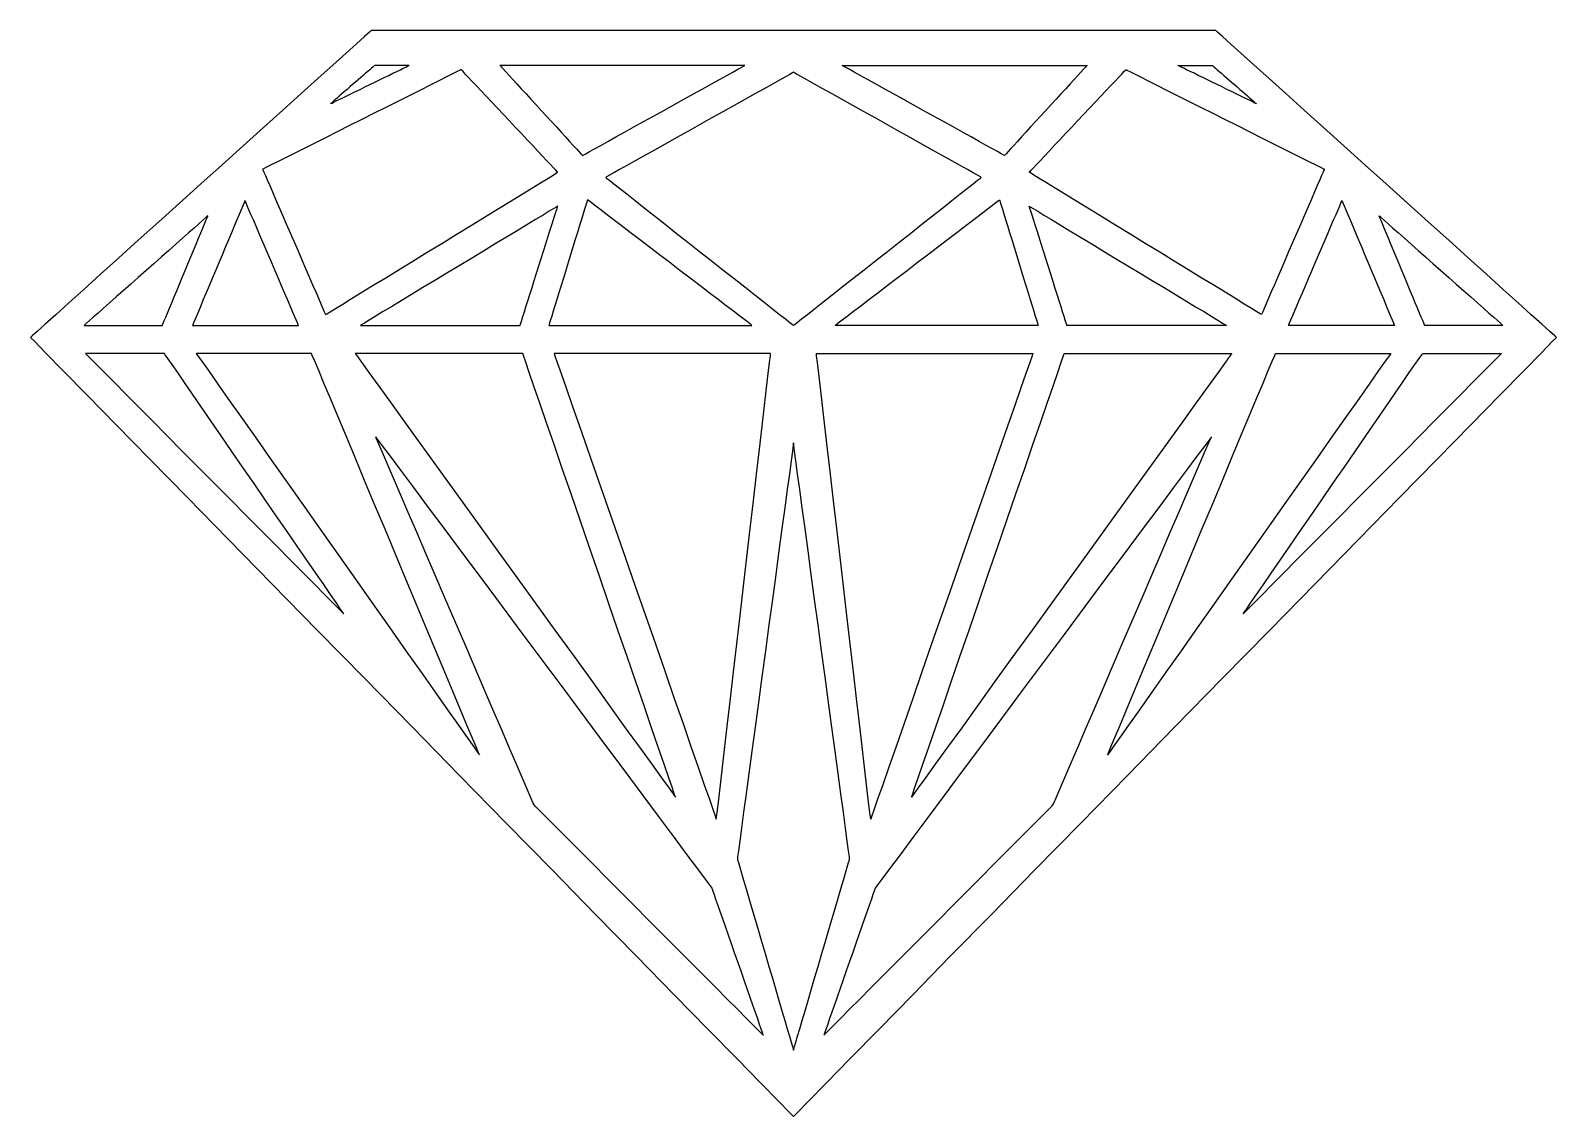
# Model space of a CAD drawing. Extents: x -1.29 to 1.29, y -0.92 to 0.92.
import ezdxf

# ---------------------------------------------------------------- set-up
doc = ezdxf.new("R2010")
doc.units = 0
doc.layers.add('LAYER_1', color=7, linetype='CONTINUOUS')

msp = doc.modelspace()

# ---------------------------------------------------------------- linework, layer by layer
at = {"layer": 'LAYER_1'}
for points in [[(0, -0.9189), (0.0065, -0.9122), (0.0254, -0.8929), (0.0555, -0.8622), (0.0956, -0.8212), (0.1448, -0.771), (0.2017, -0.7129), (0.2654, -0.6478), (0.3348, -0.577), (0.4085, -0.5017), (0.4857, -0.4229), (0.5651, -0.3419), (0.6456, -0.2596), (0.7261, -0.1774), (0.8055, -0.0964), (0.8827, -0.0176), (0.9564, 0.0578), (1.0257, 0.1285), (1.0894, 0.1936), (1.1464, 0.2517), (1.1955, 0.3019), (1.2357, 0.3429), (1.2658, 0.3736), (1.2847, 0.3929), (1.2912, 0.3996), (1.2883, 0.4022), (1.2798, 0.4098), (1.2664, 0.4219), (1.2485, 0.438), (1.2265, 0.4578), (1.2011, 0.4807), (1.1727, 0.5063), (1.1417, 0.5342), (1.1088, 0.5639), (1.0743, 0.5949), (1.0388, 0.6268), (1.0029, 0.6592), (0.9669, 0.6916), (0.9315, 0.7235), (0.897, 0.7545), (0.8641, 0.7842), (0.8331, 0.8121), (0.8047, 0.8377), (0.7792, 0.8606), (0.7573, 0.8804), (0.7394, 0.8965), (0.7259, 0.9086), (0.7175, 0.9162), (0.7146, 0.9189), (0.711, 0.9189), (0.7005, 0.9189), (0.6839, 0.9189), (0.6617, 0.9189), (0.6345, 0.9189), (0.6029, 0.9189), (0.5677, 0.9189), (0.5293, 0.9189), (0.4885, 0.9189), (0.4458, 0.9189), (0.4019, 0.9189), (0.3573, 0.9189), (0.3127, 0.9189), (0.2688, 0.9189), (0.2261, 0.9189), (0.1853, 0.9189), (0.1469, 0.9189), (0.1117, 0.9189), (0.0801, 0.9189), (0.0529, 0.9189), (0.0307, 0.9189), (0.0141, 0.9189), (0.0036, 0.9189), (0, 0.9189), (-0.0036, 0.9189), (-0.0141, 0.9189), (-0.0307, 0.9189), (-0.0529, 0.9189), (-0.0801, 0.9189), (-0.1117, 0.9189), (-0.1469, 0.9189), (-0.1853, 0.9189), (-0.2261, 0.9189), (-0.2688, 0.9189), (-0.3127, 0.9189), (-0.3573, 0.9189), (-0.4019, 0.9189), (-0.4458, 0.9189), (-0.4885, 0.9189), (-0.5293, 0.9189), (-0.5677, 0.9189), (-0.6029, 0.9189), (-0.6345, 0.9189), (-0.6617, 0.9189), (-0.6839, 0.9189), (-0.7005, 0.9189), (-0.711, 0.9189), (-0.7146, 0.9189), (-0.7175, 0.9162), (-0.7259, 0.9086), (-0.7394, 0.8965), (-0.7573, 0.8804), (-0.7792, 0.8606), (-0.8047, 0.8377), (-0.8331, 0.8121), (-0.8641, 0.7842), (-0.897, 0.7545), (-0.9315, 0.7235), (-0.9669, 0.6916), (-1.0029, 0.6592), (-1.0388, 0.6268), (-1.0743, 0.5949), (-1.1088, 0.5639), (-1.1417, 0.5342), (-1.1727, 0.5063), (-1.2011, 0.4807), (-1.2265, 0.4578), (-1.2485, 0.438), (-1.2664, 0.4219), (-1.2799, 0.4098), (-1.2883, 0.4022), (-1.2912, 0.3996), (-1.2847, 0.3929), (-1.2658, 0.3736), (-1.2357, 0.3429), (-1.1956, 0.3019), (-1.1464, 0.2517), (-1.0894, 0.1936), (-1.0257, 0.1285), (-0.9564, 0.0578), (-0.8827, -0.0176), (-0.8055, -0.0964), (-0.7261, -0.1774), (-0.6456, -0.2596), (-0.5651, -0.3419), (-0.4857, -0.4229), (-0.4085, -0.5017), (-0.3348, -0.577), (-0.2655, -0.6478), (-0.2018, -0.7129), (-0.1448, -0.771), (-0.0956, -0.8212), (-0.0555, -0.8622), (-0.0254, -0.8929), (-0.0065, -0.9122)], [(-0.5624, 0.8527), (-0.5641, 0.8519), (-0.569, 0.8494), (-0.5769, 0.8455), (-0.5873, 0.8402), (-0.6001, 0.8338), (-0.6149, 0.8264), (-0.6315, 0.818), (-0.6495, 0.809), (-0.6687, 0.7994), (-0.6888, 0.7893), (-0.7095, 0.7789), (-0.7304, 0.7684), (-0.7513, 0.7579), (-0.772, 0.7475), (-0.7921, 0.7374), (-0.8113, 0.7278), (-0.8293, 0.7188), (-0.8459, 0.7104), (-0.8607, 0.703), (-0.8735, 0.6966), (-0.8839, 0.6913), (-0.8918, 0.6874), (-0.8967, 0.685), (-0.8984, 0.6841), (-0.8978, 0.6829), (-0.8963, 0.6793), (-0.8938, 0.6735), (-0.8905, 0.6659), (-0.8864, 0.6565), (-0.8817, 0.6457), (-0.8765, 0.6335), (-0.8708, 0.6203), (-0.8647, 0.6063), (-0.8583, 0.5916), (-0.8518, 0.5765), (-0.8451, 0.5611), (-0.8385, 0.5458), (-0.8319, 0.5307), (-0.8256, 0.516), (-0.8195, 0.5019), (-0.8138, 0.4887), (-0.8085, 0.4766), (-0.8038, 0.4657), (-0.7998, 0.4564), (-0.7965, 0.4487), (-0.794, 0.443), (-0.7924, 0.4394), (-0.7919, 0.4382), (-0.7899, 0.4394), (-0.7841, 0.4429), (-0.775, 0.4485), (-0.7628, 0.456), (-0.7478, 0.4652), (-0.7305, 0.4758), (-0.7111, 0.4877), (-0.69, 0.5006), (-0.6675, 0.5144), (-0.6441, 0.5288), (-0.6199, 0.5436), (-0.5954, 0.5586), (-0.5709, 0.5736), (-0.5467, 0.5884), (-0.5232, 0.6028), (-0.5008, 0.6166), (-0.4797, 0.6295), (-0.4603, 0.6414), (-0.443, 0.652), (-0.428, 0.6612), (-0.4158, 0.6687), (-0.4066, 0.6743), (-0.4009, 0.6778), (-0.3989, 0.679), (-0.3997, 0.6799), (-0.4021, 0.6824), (-0.4059, 0.6865), (-0.411, 0.6919), (-0.4172, 0.6985), (-0.4245, 0.7062), (-0.4325, 0.7147), (-0.4413, 0.7241), (-0.4506, 0.734), (-0.4604, 0.7444), (-0.4705, 0.755), (-0.4807, 0.7659), (-0.4909, 0.7767), (-0.5009, 0.7874), (-0.5107, 0.7978), (-0.52, 0.8077), (-0.5288, 0.817), (-0.5369, 0.8256), (-0.5441, 0.8332), (-0.5503, 0.8398), (-0.5554, 0.8452), (-0.5592, 0.8493), (-0.5616, 0.8518)], [(-0.6504, 0.8599), (-0.6507, 0.8599), (-0.6515, 0.8599), (-0.6529, 0.8599), (-0.6547, 0.8599), (-0.6569, 0.8599), (-0.6595, 0.8599), (-0.6624, 0.8599), (-0.6655, 0.8599), (-0.6689, 0.8599), (-0.6723, 0.8599), (-0.6759, 0.8599), (-0.6796, 0.8599), (-0.6832, 0.8599), (-0.6868, 0.8599), (-0.6903, 0.8599), (-0.6936, 0.8599), (-0.6967, 0.8599), (-0.6996, 0.8599), (-0.7022, 0.8599), (-0.7044, 0.8599), (-0.7062, 0.8599), (-0.7076, 0.8599), (-0.7084, 0.8599), (-0.7087, 0.8599), (-0.7091, 0.8596), (-0.7102, 0.8586), (-0.7119, 0.8571), (-0.7143, 0.8551), (-0.7171, 0.8526), (-0.7204, 0.8497), (-0.7241, 0.8465), (-0.7281, 0.843), (-0.7324, 0.8393), (-0.7369, 0.8354), (-0.7415, 0.8314), (-0.7461, 0.8273), (-0.7508, 0.8233), (-0.7554, 0.8193), (-0.7598, 0.8154), (-0.7641, 0.8117), (-0.7681, 0.8082), (-0.7718, 0.805), (-0.7751, 0.8021), (-0.778, 0.7996), (-0.7803, 0.7976), (-0.782, 0.7961), (-0.7831, 0.7951), (-0.7835, 0.7948), (-0.7828, 0.7951), (-0.7809, 0.7961), (-0.7778, 0.7976), (-0.7737, 0.7996), (-0.7686, 0.8021), (-0.7627, 0.805), (-0.7561, 0.8082), (-0.749, 0.8117), (-0.7414, 0.8154), (-0.7334, 0.8193), (-0.7253, 0.8233), (-0.717, 0.8273), (-0.7087, 0.8314), (-0.7005, 0.8354), (-0.6925, 0.8393), (-0.6849, 0.843), (-0.6778, 0.8465), (-0.6712, 0.8497), (-0.6653, 0.8526), (-0.6603, 0.8551), (-0.6561, 0.8571), (-0.653, 0.8586), (-0.6511, 0.8596)], [(-0.0822, 0.8599), (-0.0843, 0.8599), (-0.0904, 0.8599), (-0.1, 0.8599), (-0.1129, 0.8599), (-0.1287, 0.8599), (-0.147, 0.8599), (-0.1674, 0.8599), (-0.1897, 0.8599), (-0.2134, 0.8599), (-0.2382, 0.8599), (-0.2636, 0.8599), (-0.2895, 0.8599), (-0.3154, 0.8599), (-0.3408, 0.8599), (-0.3656, 0.8599), (-0.3893, 0.8599), (-0.4116, 0.8599), (-0.432, 0.8599), (-0.4503, 0.8599), (-0.4661, 0.8599), (-0.479, 0.8599), (-0.4886, 0.8599), (-0.4947, 0.8599), (-0.4968, 0.8599), (-0.4961, 0.8591), (-0.4941, 0.8569), (-0.4908, 0.8534), (-0.4865, 0.8486), (-0.4811, 0.8428), (-0.475, 0.8361), (-0.4681, 0.8286), (-0.4606, 0.8204), (-0.4526, 0.8117), (-0.4443, 0.8025), (-0.4357, 0.7932), (-0.427, 0.7837), (-0.4182, 0.7741), (-0.4097, 0.7648), (-0.4013, 0.7557), (-0.3933, 0.7469), (-0.3858, 0.7388), (-0.3789, 0.7312), (-0.3728, 0.7245), (-0.3675, 0.7187), (-0.3631, 0.714), (-0.3599, 0.7104), (-0.3578, 0.7082), (-0.3571, 0.7074), (-0.3557, 0.7082), (-0.3517, 0.7104), (-0.3453, 0.714), (-0.3368, 0.7187), (-0.3263, 0.7245), (-0.3142, 0.7312), (-0.3006, 0.7388), (-0.2858, 0.7469), (-0.2701, 0.7557), (-0.2537, 0.7648), (-0.2368, 0.7741), (-0.2197, 0.7837), (-0.2025, 0.7932), (-0.1856, 0.8025), (-0.1692, 0.8117), (-0.1535, 0.8204), (-0.1387, 0.8286), (-0.1252, 0.8361), (-0.113, 0.8428), (-0.1026, 0.8486), (-0.094, 0.8534), (-0.0876, 0.8569), (-0.0836, 0.8591)], [(0.0822, 0.8599), (0.0843, 0.8599), (0.0904, 0.8599), (0.1, 0.8599), (0.1129, 0.8599), (0.1287, 0.8599), (0.147, 0.8599), (0.1674, 0.8599), (0.1897, 0.8599), (0.2134, 0.8599), (0.2382, 0.8599), (0.2636, 0.8599), (0.2895, 0.8599), (0.3153, 0.8599), (0.3408, 0.8599), (0.3656, 0.8599), (0.3893, 0.8599), (0.4116, 0.8599), (0.432, 0.8599), (0.4503, 0.8599), (0.4661, 0.8599), (0.479, 0.8599), (0.4886, 0.8599), (0.4947, 0.8599), (0.4968, 0.8599), (0.4961, 0.8591), (0.4941, 0.8569), (0.4908, 0.8534), (0.4865, 0.8486), (0.4811, 0.8428), (0.475, 0.8361), (0.4681, 0.8286), (0.4606, 0.8204), (0.4526, 0.8117), (0.4443, 0.8025), (0.4357, 0.7932), (0.427, 0.7837), (0.4182, 0.7741), (0.4097, 0.7648), (0.4013, 0.7557), (0.3933, 0.7469), (0.3858, 0.7388), (0.3789, 0.7312), (0.3728, 0.7245), (0.3675, 0.7187), (0.3631, 0.714), (0.3599, 0.7104), (0.3578, 0.7082), (0.3571, 0.7074), (0.3557, 0.7082), (0.3517, 0.7104), (0.3453, 0.714), (0.3368, 0.7187), (0.3263, 0.7245), (0.3142, 0.7312), (0.3006, 0.7388), (0.2858, 0.7469), (0.2701, 0.7557), (0.2537, 0.7648), (0.2368, 0.7741), (0.2197, 0.7837), (0.2025, 0.7932), (0.1856, 0.8025), (0.1692, 0.8117), (0.1535, 0.8204), (0.1387, 0.8286), (0.1251, 0.8361), (0.113, 0.8428), (0.1026, 0.8486), (0.094, 0.8534), (0.0876, 0.8569), (0.0836, 0.8591)], [(0.5624, 0.8527), (0.5641, 0.8519), (0.569, 0.8494), (0.5769, 0.8455), (0.5873, 0.8402), (0.6001, 0.8338), (0.6149, 0.8264), (0.6315, 0.818), (0.6495, 0.809), (0.6687, 0.7994), (0.6888, 0.7893), (0.7095, 0.7789), (0.7304, 0.7684), (0.7513, 0.7579), (0.772, 0.7475), (0.7921, 0.7374), (0.8113, 0.7278), (0.8293, 0.7188), (0.8459, 0.7104), (0.8607, 0.703), (0.8735, 0.6966), (0.8839, 0.6913), (0.8918, 0.6874), (0.8967, 0.685), (0.8984, 0.6841), (0.8978, 0.6829), (0.8963, 0.6793), (0.8938, 0.6735), (0.8905, 0.6659), (0.8864, 0.6565), (0.8817, 0.6457), (0.8765, 0.6335), (0.8708, 0.6203), (0.8647, 0.6063), (0.8583, 0.5916), (0.8518, 0.5765), (0.8451, 0.5611), (0.8385, 0.5458), (0.8319, 0.5307), (0.8256, 0.516), (0.8195, 0.5019), (0.8138, 0.4887), (0.8085, 0.4766), (0.8038, 0.4657), (0.7998, 0.4564), (0.7965, 0.4487), (0.794, 0.443), (0.7924, 0.4394), (0.7919, 0.4382), (0.7899, 0.4394), (0.7841, 0.4429), (0.775, 0.4485), (0.7628, 0.456), (0.7478, 0.4652), (0.7305, 0.4758), (0.7111, 0.4877), (0.69, 0.5006), (0.6675, 0.5144), (0.6441, 0.5288), (0.6199, 0.5436), (0.5954, 0.5586), (0.5709, 0.5736), (0.5467, 0.5884), (0.5232, 0.6028), (0.5008, 0.6166), (0.4797, 0.6295), (0.4603, 0.6414), (0.443, 0.652), (0.428, 0.6612), (0.4158, 0.6687), (0.4066, 0.6743), (0.4009, 0.6778), (0.3989, 0.679), (0.3997, 0.6799), (0.4021, 0.6824), (0.4059, 0.6865), (0.411, 0.6919), (0.4172, 0.6985), (0.4245, 0.7062), (0.4325, 0.7147), (0.4413, 0.7241), (0.4506, 0.734), (0.4604, 0.7444), (0.4705, 0.755), (0.4807, 0.7659), (0.4909, 0.7767), (0.5009, 0.7874), (0.5107, 0.7978), (0.52, 0.8077), (0.5288, 0.817), (0.5369, 0.8256), (0.5441, 0.8332), (0.5503, 0.8398), (0.5554, 0.8452), (0.5592, 0.8493), (0.5616, 0.8518)], [(0.6504, 0.8599), (0.6507, 0.8599), (0.6515, 0.8599), (0.6529, 0.8599), (0.6547, 0.8599), (0.6569, 0.8599), (0.6595, 0.8599), (0.6624, 0.8599), (0.6655, 0.8599), (0.6689, 0.8599), (0.6723, 0.8599), (0.6759, 0.8599), (0.6796, 0.8599), (0.6832, 0.8599), (0.6868, 0.8599), (0.6903, 0.8599), (0.6936, 0.8599), (0.6967, 0.8599), (0.6996, 0.8599), (0.7022, 0.8599), (0.7044, 0.8599), (0.7062, 0.8599), (0.7076, 0.8599), (0.7084, 0.8599), (0.7087, 0.8599), (0.7091, 0.8596), (0.7102, 0.8586), (0.7119, 0.8571), (0.7143, 0.8551), (0.7171, 0.8526), (0.7204, 0.8497), (0.7241, 0.8465), (0.7281, 0.843), (0.7324, 0.8393), (0.7369, 0.8354), (0.7415, 0.8314), (0.7461, 0.8273), (0.7508, 0.8233), (0.7554, 0.8193), (0.7598, 0.8154), (0.7641, 0.8117), (0.7681, 0.8082), (0.7718, 0.805), (0.7751, 0.8021), (0.778, 0.7996), (0.7803, 0.7976), (0.782, 0.7961), (0.7831, 0.7951), (0.7835, 0.7948), (0.7828, 0.7951), (0.7809, 0.7961), (0.7778, 0.7976), (0.7737, 0.7996), (0.7686, 0.8021), (0.7627, 0.805), (0.7561, 0.8082), (0.749, 0.8117), (0.7414, 0.8154), (0.7334, 0.8193), (0.7253, 0.8233), (0.717, 0.8273), (0.7087, 0.8314), (0.7005, 0.8354), (0.6925, 0.8393), (0.6849, 0.843), (0.6778, 0.8465), (0.6712, 0.8497), (0.6653, 0.8526), (0.6603, 0.8551), (0.6561, 0.8571), (0.653, 0.8586), (0.6511, 0.8596)], [(0, 0.4199), (0.0016, 0.4212), (0.0063, 0.4249), (0.0137, 0.4307), (0.0235, 0.4385), (0.0356, 0.448), (0.0497, 0.4591), (0.0653, 0.4714), (0.0824, 0.4849), (0.1006, 0.4992), (0.1195, 0.5141), (0.1391, 0.5295), (0.1589, 0.5451), (0.1787, 0.5608), (0.1983, 0.5761), (0.2172, 0.5911), (0.2354, 0.6054), (0.2525, 0.6189), (0.2681, 0.6312), (0.2822, 0.6423), (0.2943, 0.6518), (0.3041, 0.6596), (0.3115, 0.6654), (0.3162, 0.6691), (0.3178, 0.6703), (0.3162, 0.6712), (0.3115, 0.6738), (0.3041, 0.678), (0.2943, 0.6835), (0.2822, 0.6903), (0.2681, 0.6981), (0.2525, 0.7069), (0.2354, 0.7164), (0.2172, 0.7266), (0.1983, 0.7372), (0.1787, 0.7481), (0.1589, 0.7592), (0.1391, 0.7703), (0.1195, 0.7812), (0.1006, 0.7918), (0.0824, 0.802), (0.0653, 0.8115), (0.0497, 0.8203), (0.0356, 0.8282), (0.0235, 0.8349), (0.0137, 0.8404), (0.0063, 0.8446), (0.0016, 0.8472), (0, 0.8481), (-0.0016, 0.8472), (-0.0063, 0.8446), (-0.0137, 0.8404), (-0.0235, 0.8349), (-0.0356, 0.8282), (-0.0497, 0.8203), (-0.0653, 0.8115), (-0.0824, 0.802), (-0.1006, 0.7918), (-0.1195, 0.7812), (-0.1391, 0.7703), (-0.1589, 0.7592), (-0.1787, 0.7481), (-0.1983, 0.7372), (-0.2172, 0.7266), (-0.2354, 0.7164), (-0.2525, 0.7069), (-0.2681, 0.6981), (-0.2822, 0.6903), (-0.2943, 0.6835), (-0.3041, 0.678), (-0.3115, 0.6738), (-0.3162, 0.6712), (-0.3178, 0.6703), (-0.3162, 0.6691), (-0.3115, 0.6654), (-0.3041, 0.6596), (-0.2943, 0.6518), (-0.2822, 0.6423), (-0.2681, 0.6312), (-0.2525, 0.6189), (-0.2354, 0.6054), (-0.2172, 0.5911), (-0.1983, 0.5761), (-0.1787, 0.5608), (-0.1589, 0.5451), (-0.1391, 0.5295), (-0.1195, 0.5141), (-0.1006, 0.4992), (-0.0824, 0.4849), (-0.0653, 0.4714), (-0.0497, 0.4591), (-0.0356, 0.448), (-0.0235, 0.4385), (-0.0137, 0.4307), (-0.0063, 0.4249), (-0.0016, 0.4212)], [(-0.9282, 0.6313), (-0.9286, 0.6302), (-0.9299, 0.6271), (-0.932, 0.6222), (-0.9348, 0.6156), (-0.9382, 0.6076), (-0.9421, 0.5983), (-0.9465, 0.5878), (-0.9512, 0.5765), (-0.9563, 0.5644), (-0.9616, 0.5518), (-0.9671, 0.5388), (-0.9727, 0.5256), (-0.9782, 0.5124), (-0.9837, 0.4994), (-0.989, 0.4868), (-0.9941, 0.4747), (-0.9988, 0.4634), (-1.0032, 0.453), (-1.0072, 0.4436), (-1.0105, 0.4356), (-1.0133, 0.429), (-1.0154, 0.4241), (-1.0167, 0.421), (-1.0171, 0.4199), (-1.0162, 0.4199), (-1.0136, 0.4199), (-1.0094, 0.4199), (-1.0038, 0.4199), (-0.997, 0.4199), (-0.9891, 0.4199), (-0.9803, 0.4199), (-0.9706, 0.4199), (-0.9604, 0.4199), (-0.9497, 0.4199), (-0.9386, 0.4199), (-0.9275, 0.4199), (-0.9163, 0.4199), (-0.9053, 0.4199), (-0.8945, 0.4199), (-0.8843, 0.4199), (-0.8747, 0.4199), (-0.8658, 0.4199), (-0.8579, 0.4199), (-0.8511, 0.4199), (-0.8455, 0.4199), (-0.8413, 0.4199), (-0.8387, 0.4199), (-0.8378, 0.4199), (-0.8383, 0.421), (-0.8396, 0.4241), (-0.8417, 0.429), (-0.8445, 0.4356), (-0.8479, 0.4436), (-0.8519, 0.453), (-0.8564, 0.4634), (-0.8612, 0.4747), (-0.8664, 0.4868), (-0.8718, 0.4994), (-0.8774, 0.5124), (-0.883, 0.5256), (-0.8886, 0.5388), (-0.8942, 0.5518), (-0.8996, 0.5644), (-0.9048, 0.5765), (-0.9096, 0.5878), (-0.9141, 0.5983), (-0.9181, 0.6076), (-0.9215, 0.6156), (-0.9243, 0.6222), (-0.9264, 0.6271), (-0.9277, 0.6302)], [(-0.399, 0.6215), (-0.4007, 0.6205), (-0.4055, 0.6176), (-0.4133, 0.6129), (-0.4237, 0.6066), (-0.4364, 0.5989), (-0.4511, 0.59), (-0.4676, 0.5801), (-0.4855, 0.5693), (-0.5046, 0.5577), (-0.5245, 0.5457), (-0.545, 0.5333), (-0.5658, 0.5207), (-0.5866, 0.5082), (-0.6072, 0.4958), (-0.6271, 0.4837), (-0.6462, 0.4722), (-0.6641, 0.4614), (-0.6805, 0.4514), (-0.6953, 0.4426), (-0.708, 0.4349), (-0.7183, 0.4286), (-0.7261, 0.4239), (-0.731, 0.421), (-0.7327, 0.4199), (-0.7313, 0.4199), (-0.7274, 0.4199), (-0.7211, 0.4199), (-0.7127, 0.4199), (-0.7024, 0.4199), (-0.6905, 0.4199), (-0.6772, 0.4199), (-0.6627, 0.4199), (-0.6473, 0.4199), (-0.6311, 0.4199), (-0.6145, 0.4199), (-0.5977, 0.4199), (-0.5809, 0.4199), (-0.5643, 0.4199), (-0.5481, 0.4199), (-0.5327, 0.4199), (-0.5182, 0.4199), (-0.5049, 0.4199), (-0.493, 0.4199), (-0.4827, 0.4199), (-0.4743, 0.4199), (-0.468, 0.4199), (-0.4641, 0.4199), (-0.4627, 0.4199), (-0.4624, 0.421), (-0.4614, 0.4239), (-0.46, 0.4286), (-0.458, 0.4349), (-0.4555, 0.4426), (-0.4527, 0.4514), (-0.4496, 0.4614), (-0.4462, 0.4722), (-0.4425, 0.4837), (-0.4387, 0.4958), (-0.4348, 0.5082), (-0.4308, 0.5207), (-0.4269, 0.5333), (-0.4229, 0.5457), (-0.4191, 0.5577), (-0.4155, 0.5693), (-0.4121, 0.5801), (-0.4089, 0.59), (-0.4061, 0.5989), (-0.4037, 0.6066), (-0.4017, 0.6129), (-0.4002, 0.6176), (-0.3993, 0.6205)], [(-0.3487, 0.6324), (-0.349, 0.6314), (-0.3499, 0.6283), (-0.3515, 0.6233), (-0.3535, 0.6167), (-0.356, 0.6086), (-0.3589, 0.5992), (-0.3621, 0.5887), (-0.3656, 0.5773), (-0.3694, 0.5652), (-0.3733, 0.5525), (-0.3773, 0.5394), (-0.3814, 0.5262), (-0.3854, 0.5129), (-0.3895, 0.4999), (-0.3934, 0.4872), (-0.3971, 0.475), (-0.4006, 0.4636), (-0.4038, 0.4531), (-0.4067, 0.4438), (-0.4092, 0.4357), (-0.4112, 0.4291), (-0.4128, 0.4241), (-0.4137, 0.421), (-0.4141, 0.4199), (-0.4123, 0.4199), (-0.4073, 0.4199), (-0.3993, 0.4199), (-0.3886, 0.4199), (-0.3755, 0.4199), (-0.3603, 0.4199), (-0.3434, 0.4199), (-0.3249, 0.4199), (-0.3053, 0.4199), (-0.2847, 0.4199), (-0.2636, 0.4199), (-0.2422, 0.4199), (-0.2207, 0.4199), (-0.1996, 0.4199), (-0.1791, 0.4199), (-0.1594, 0.4199), (-0.141, 0.4199), (-0.124, 0.4199), (-0.1088, 0.4199), (-0.0957, 0.4199), (-0.0851, 0.4199), (-0.077, 0.4199), (-0.072, 0.4199), (-0.0703, 0.4199), (-0.0717, 0.421), (-0.0758, 0.4241), (-0.0822, 0.4291), (-0.0909, 0.4357), (-0.1015, 0.4438), (-0.1138, 0.4531), (-0.1275, 0.4636), (-0.1425, 0.475), (-0.1584, 0.4872), (-0.175, 0.4999), (-0.1921, 0.5129), (-0.2095, 0.5262), (-0.2268, 0.5394), (-0.2439, 0.5525), (-0.2606, 0.5652), (-0.2765, 0.5773), (-0.2914, 0.5887), (-0.3052, 0.5992), (-0.3174, 0.6086), (-0.328, 0.6167), (-0.3367, 0.6233), (-0.3432, 0.6283), (-0.3472, 0.6314)], [(0.3487, 0.6324), (0.349, 0.6314), (0.3499, 0.6283), (0.3515, 0.6233), (0.3535, 0.6167), (0.356, 0.6086), (0.3589, 0.5992), (0.3621, 0.5887), (0.3656, 0.5773), (0.3693, 0.5652), (0.3733, 0.5525), (0.3773, 0.5394), (0.3814, 0.5262), (0.3854, 0.5129), (0.3895, 0.4999), (0.3934, 0.4872), (0.3971, 0.475), (0.4006, 0.4636), (0.4038, 0.4531), (0.4067, 0.4438), (0.4092, 0.4357), (0.4112, 0.4291), (0.4128, 0.4241), (0.4137, 0.421), (0.4141, 0.4199), (0.4123, 0.4199), (0.4073, 0.4199), (0.3993, 0.4199), (0.3886, 0.4199), (0.3755, 0.4199), (0.3603, 0.4199), (0.3434, 0.4199), (0.3249, 0.4199), (0.3053, 0.4199), (0.2847, 0.4199), (0.2636, 0.4199), (0.2422, 0.4199), (0.2207, 0.4199), (0.1996, 0.4199), (0.1791, 0.4199), (0.1594, 0.4199), (0.141, 0.4199), (0.124, 0.4199), (0.1088, 0.4199), (0.0957, 0.4199), (0.0851, 0.4199), (0.077, 0.4199), (0.072, 0.4199), (0.0703, 0.4199), (0.0717, 0.421), (0.0758, 0.4241), (0.0822, 0.4291), (0.0909, 0.4357), (0.1015, 0.4438), (0.1138, 0.4531), (0.1275, 0.4636), (0.1425, 0.475), (0.1584, 0.4872), (0.175, 0.4999), (0.1921, 0.5129), (0.2095, 0.5262), (0.2268, 0.5394), (0.2439, 0.5525), (0.2606, 0.5652), (0.2765, 0.5773), (0.2914, 0.5887), (0.3052, 0.5992), (0.3174, 0.6086), (0.328, 0.6167), (0.3367, 0.6233), (0.3432, 0.6283), (0.3472, 0.6314)], [(0.399, 0.6215), (0.4007, 0.6205), (0.4055, 0.6176), (0.4133, 0.6129), (0.4237, 0.6066), (0.4364, 0.5989), (0.4511, 0.59), (0.4676, 0.5801), (0.4855, 0.5693), (0.5046, 0.5577), (0.5245, 0.5457), (0.545, 0.5333), (0.5658, 0.5207), (0.5866, 0.5082), (0.6072, 0.4958), (0.6271, 0.4837), (0.6462, 0.4722), (0.6641, 0.4614), (0.6805, 0.4514), (0.6953, 0.4426), (0.708, 0.4349), (0.7183, 0.4286), (0.7261, 0.4239), (0.731, 0.421), (0.7327, 0.4199), (0.7313, 0.4199), (0.7274, 0.4199), (0.7211, 0.4199), (0.7127, 0.4199), (0.7024, 0.4199), (0.6905, 0.4199), (0.6772, 0.4199), (0.6627, 0.4199), (0.6473, 0.4199), (0.6311, 0.4199), (0.6145, 0.4199), (0.5977, 0.4199), (0.5809, 0.4199), (0.5642, 0.4199), (0.5481, 0.4199), (0.5327, 0.4199), (0.5182, 0.4199), (0.5049, 0.4199), (0.493, 0.4199), (0.4827, 0.4199), (0.4743, 0.4199), (0.468, 0.4199), (0.4641, 0.4199), (0.4627, 0.4199), (0.4624, 0.421), (0.4614, 0.4239), (0.46, 0.4286), (0.458, 0.4349), (0.4555, 0.4426), (0.4527, 0.4514), (0.4496, 0.4614), (0.4462, 0.4722), (0.4425, 0.4837), (0.4387, 0.4958), (0.4348, 0.5082), (0.4308, 0.5207), (0.4269, 0.5333), (0.4229, 0.5457), (0.4191, 0.5577), (0.4155, 0.5693), (0.4121, 0.5801), (0.4089, 0.59), (0.4061, 0.5989), (0.4037, 0.6066), (0.4017, 0.6129), (0.4002, 0.6176), (0.3993, 0.6205)], [(0.9282, 0.6313), (0.9286, 0.6302), (0.9299, 0.6271), (0.932, 0.6222), (0.9348, 0.6156), (0.9382, 0.6076), (0.9421, 0.5983), (0.9465, 0.5878), (0.9512, 0.5765), (0.9563, 0.5644), (0.9616, 0.5518), (0.9671, 0.5388), (0.9727, 0.5256), (0.9782, 0.5124), (0.9837, 0.4994), (0.989, 0.4868), (0.9941, 0.4747), (0.9988, 0.4634), (1.0032, 0.453), (1.0072, 0.4436), (1.0105, 0.4356), (1.0133, 0.429), (1.0154, 0.4241), (1.0167, 0.421), (1.0171, 0.4199), (1.0162, 0.4199), (1.0136, 0.4199), (1.0094, 0.4199), (1.0038, 0.4199), (0.997, 0.4199), (0.9891, 0.4199), (0.9803, 0.4199), (0.9706, 0.4199), (0.9604, 0.4199), (0.9497, 0.4199), (0.9386, 0.4199), (0.9275, 0.4199), (0.9163, 0.4199), (0.9053, 0.4199), (0.8945, 0.4199), (0.8843, 0.4199), (0.8747, 0.4199), (0.8658, 0.4199), (0.8579, 0.4199), (0.8511, 0.4199), (0.8455, 0.4199), (0.8413, 0.4199), (0.8387, 0.4199), (0.8378, 0.4199), (0.8383, 0.421), (0.8396, 0.4241), (0.8417, 0.429), (0.8445, 0.4356), (0.8479, 0.4436), (0.8519, 0.453), (0.8564, 0.4634), (0.8612, 0.4747), (0.8664, 0.4868), (0.8718, 0.4994), (0.8774, 0.5124), (0.883, 0.5256), (0.8886, 0.5388), (0.8942, 0.5518), (0.8996, 0.5644), (0.9048, 0.5765), (0.9096, 0.5878), (0.9141, 0.5983), (0.9181, 0.6076), (0.9215, 0.6156), (0.9243, 0.6222), (0.9264, 0.6271), (0.9277, 0.6302)], [(-0.991, 0.6054), (-0.992, 0.6045), (-0.9951, 0.6017), (-1, 0.5974), (-1.0065, 0.5917), (-1.0145, 0.5846), (-1.0237, 0.5764), (-1.034, 0.5673), (-1.0453, 0.5573), (-1.0573, 0.5467), (-1.0698, 0.5356), (-1.0826, 0.5242), (-1.0957, 0.5127), (-1.1088, 0.5011), (-1.1216, 0.4897), (-1.1342, 0.4786), (-1.1461, 0.468), (-1.1574, 0.4581), (-1.1677, 0.4489), (-1.1769, 0.4407), (-1.1849, 0.4337), (-1.1914, 0.4279), (-1.1963, 0.4236), (-1.1994, 0.4209), (-1.2004, 0.4199), (-1.1998, 0.4199), (-1.1978, 0.4199), (-1.1947, 0.4199), (-1.1906, 0.4199), (-1.1856, 0.4199), (-1.1798, 0.4199), (-1.1732, 0.4199), (-1.1661, 0.4199), (-1.1586, 0.4199), (-1.1507, 0.4199), (-1.1425, 0.4199), (-1.1343, 0.4199), (-1.126, 0.4199), (-1.1179, 0.4199), (-1.11, 0.4199), (-1.1024, 0.4199), (-1.0953, 0.4199), (-1.0888, 0.4199), (-1.083, 0.4199), (-1.0779, 0.4199), (-1.0738, 0.4199), (-1.0707, 0.4199), (-1.0688, 0.4199), (-1.0681, 0.4199), (-1.0678, 0.4209), (-1.0666, 0.4236), (-1.0648, 0.4279), (-1.0624, 0.4337), (-1.0595, 0.4407), (-1.0561, 0.4489), (-1.0523, 0.4581), (-1.0481, 0.468), (-1.0437, 0.4786), (-1.0391, 0.4897), (-1.0344, 0.5011), (-1.0296, 0.5127), (-1.0248, 0.5242), (-1.02, 0.5356), (-1.0154, 0.5467), (-1.011, 0.5573), (-1.0068, 0.5673), (-1.003, 0.5764), (-0.9996, 0.5846), (-0.9967, 0.5917), (-0.9943, 0.5974), (-0.9925, 0.6017), (-0.9914, 0.6045)], [(0.991, 0.6054), (0.992, 0.6045), (0.9951, 0.6017), (1, 0.5974), (1.0065, 0.5917), (1.0145, 0.5846), (1.0237, 0.5764), (1.034, 0.5673), (1.0453, 0.5573), (1.0572, 0.5467), (1.0698, 0.5356), (1.0826, 0.5242), (1.0957, 0.5127), (1.1088, 0.5011), (1.1216, 0.4897), (1.1342, 0.4786), (1.1461, 0.468), (1.1574, 0.4581), (1.1677, 0.4489), (1.1769, 0.4407), (1.1849, 0.4337), (1.1914, 0.4279), (1.1963, 0.4236), (1.1994, 0.4209), (1.2004, 0.4199), (1.1998, 0.4199), (1.1978, 0.4199), (1.1947, 0.4199), (1.1906, 0.4199), (1.1856, 0.4199), (1.1798, 0.4199), (1.1732, 0.4199), (1.1661, 0.4199), (1.1586, 0.4199), (1.1507, 0.4199), (1.1425, 0.4199), (1.1343, 0.4199), (1.126, 0.4199), (1.1179, 0.4199), (1.11, 0.4199), (1.1024, 0.4199), (1.0953, 0.4199), (1.0888, 0.4199), (1.083, 0.4199), (1.0779, 0.4199), (1.0738, 0.4199), (1.0707, 0.4199), (1.0688, 0.4199), (1.0681, 0.4199), (1.0678, 0.4209), (1.0666, 0.4236), (1.0648, 0.4279), (1.0624, 0.4337), (1.0595, 0.4407), (1.0561, 0.4489), (1.0523, 0.4581), (1.0481, 0.468), (1.0437, 0.4786), (1.0391, 0.4897), (1.0344, 0.5011), (1.0296, 0.5127), (1.0247, 0.5242), (1.02, 0.5356), (1.0154, 0.5467), (1.011, 0.5573), (1.0068, 0.5673), (1.003, 0.5764), (0.9996, 0.5846), (0.9967, 0.5917), (0.9943, 0.5974), (0.9925, 0.6017), (0.9914, 0.6045)], [(-1.0646, 0.3725), (-1.0653, 0.3725), (-1.0672, 0.3725), (-1.0703, 0.3725), (-1.0745, 0.3725), (-1.0796, 0.3725), (-1.0855, 0.3725), (-1.0921, 0.3725), (-1.0992, 0.3725), (-1.1069, 0.3725), (-1.1149, 0.3725), (-1.1231, 0.3725), (-1.1314, 0.3725), (-1.1397, 0.3725), (-1.1479, 0.3725), (-1.1559, 0.3725), (-1.1636, 0.3725), (-1.1707, 0.3725), (-1.1773, 0.3725), (-1.1832, 0.3725), (-1.1883, 0.3725), (-1.1925, 0.3725), (-1.1956, 0.3725), (-1.1975, 0.3725), (-1.1982, 0.3725), (-1.196, 0.3703), (-1.1896, 0.3639), (-1.1794, 0.3536), (-1.1658, 0.3399), (-1.1492, 0.3231), (-1.1299, 0.3037), (-1.1083, 0.2819), (-1.0849, 0.2583), (-1.0599, 0.2331), (-1.0338, 0.2067), (-1.0069, 0.1796), (-0.9796, 0.1521), (-0.9524, 0.1247), (-0.9255, 0.0976), (-0.8994, 0.0712), (-0.8744, 0.046), (-0.851, 0.0224), (-0.8294, 0.0006), (-0.8101, -0.0188), (-0.7935, -0.0356), (-0.7799, -0.0493), (-0.7697, -0.0596), (-0.7633, -0.066), (-0.7611, -0.0682), (-0.7626, -0.066), (-0.7671, -0.0596), (-0.7741, -0.0493), (-0.7836, -0.0356), (-0.7951, -0.0188), (-0.8085, 0.0006), (-0.8235, 0.0224), (-0.8398, 0.046), (-0.8571, 0.0712), (-0.8753, 0.0976), (-0.8939, 0.1247), (-0.9128, 0.1521), (-0.9318, 0.1796), (-0.9504, 0.2067), (-0.9686, 0.2331), (-0.9859, 0.2583), (-1.0022, 0.2819), (-1.0172, 0.3037), (-1.0306, 0.3231), (-1.0421, 0.3399), (-1.0516, 0.3536), (-1.0586, 0.3639), (-1.0631, 0.3703)], [(-0.8157, 0.3725), (-0.8167, 0.3725), (-0.8195, 0.3725), (-0.8241, 0.3725), (-0.8301, 0.3725), (-0.8376, 0.3725), (-0.8462, 0.3725), (-0.8558, 0.3725), (-0.8663, 0.3725), (-0.8774, 0.3725), (-0.8891, 0.3725), (-0.9011, 0.3725), (-0.9133, 0.3725), (-0.9254, 0.3725), (-0.9374, 0.3725), (-0.9491, 0.3725), (-0.9602, 0.3725), (-0.9707, 0.3725), (-0.9804, 0.3725), (-0.989, 0.3725), (-0.9964, 0.3725), (-1.0025, 0.3725), (-1.007, 0.3725), (-1.0099, 0.3725), (-1.0108, 0.3725), (-1.0084, 0.3691), (-1.0014, 0.3592), (-0.9902, 0.3433), (-0.9753, 0.3222), (-0.9571, 0.2963), (-0.936, 0.2664), (-0.9123, 0.2328), (-0.8866, 0.1964), (-0.8592, 0.1575), (-0.8306, 0.1169), (-0.8011, 0.0752), (-0.7712, 0.0328), (-0.7413, -0.0096), (-0.7119, -0.0513), (-0.6832, -0.0919), (-0.6558, -0.1308), (-0.6301, -0.1672), (-0.6065, -0.2008), (-0.5853, -0.2307), (-0.5671, -0.2566), (-0.5522, -0.2777), (-0.541, -0.2936), (-0.534, -0.3035), (-0.5316, -0.3069), (-0.533, -0.3035), (-0.5372, -0.2936), (-0.5438, -0.2777), (-0.5526, -0.2566), (-0.5634, -0.2307), (-0.576, -0.2008), (-0.59, -0.1672), (-0.6052, -0.1308), (-0.6215, -0.0919), (-0.6384, -0.0513), (-0.6559, -0.0096), (-0.6736, 0.0328), (-0.6913, 0.0752), (-0.7088, 0.1169), (-0.7258, 0.1575), (-0.742, 0.1964), (-0.7573, 0.2328), (-0.7713, 0.2664), (-0.7838, 0.2963), (-0.7946, 0.3222), (-0.8035, 0.3433), (-0.8101, 0.3592), (-0.8143, 0.3691)], [(-0.4583, 0.3725), (-0.4597, 0.3725), (-0.4639, 0.3725), (-0.4705, 0.3725), (-0.4793, 0.3725), (-0.4901, 0.3725), (-0.5026, 0.3725), (-0.5166, 0.3725), (-0.5318, 0.3725), (-0.548, 0.3725), (-0.5649, 0.3725), (-0.5824, 0.3725), (-0.6, 0.3725), (-0.6177, 0.3725), (-0.6351, 0.3725), (-0.6521, 0.3725), (-0.6683, 0.3725), (-0.6835, 0.3725), (-0.6975, 0.3725), (-0.71, 0.3725), (-0.7208, 0.3725), (-0.7296, 0.3725), (-0.7362, 0.3725), (-0.7403, 0.3725), (-0.7418, 0.3725), (-0.739, 0.3687), (-0.7311, 0.3578), (-0.7185, 0.3403), (-0.7016, 0.3169), (-0.681, 0.2883), (-0.6571, 0.2552), (-0.6304, 0.2182), (-0.6013, 0.1779), (-0.5703, 0.135), (-0.5379, 0.0901), (-0.5046, 0.0439), (-0.4708, -0.0029), (-0.437, -0.0497), (-0.4037, -0.0959), (-0.3713, -0.1407), (-0.3404, -0.1836), (-0.3113, -0.2239), (-0.2846, -0.261), (-0.2606, -0.2941), (-0.24, -0.3227), (-0.2232, -0.346), (-0.2105, -0.3635), (-0.2026, -0.3745), (-0.1999, -0.3783), (-0.2012, -0.3745), (-0.205, -0.3635), (-0.211, -0.346), (-0.219, -0.3227), (-0.2289, -0.2941), (-0.2403, -0.261), (-0.253, -0.2239), (-0.2669, -0.1836), (-0.2816, -0.1407), (-0.2971, -0.0959), (-0.313, -0.0497), (-0.3291, -0.0029), (-0.3452, 0.0439), (-0.3611, 0.0901), (-0.3765, 0.135), (-0.3913, 0.1779), (-0.4052, 0.2182), (-0.4179, 0.2552), (-0.4293, 0.2883), (-0.4392, 0.3169), (-0.4472, 0.3403), (-0.4532, 0.3578), (-0.457, 0.3687)], [(-0.0388, 0.3725), (-0.0406, 0.3725), (-0.046, 0.3725), (-0.0545, 0.3725), (-0.0659, 0.3725), (-0.0798, 0.3725), (-0.096, 0.3725), (-0.1141, 0.3725), (-0.1337, 0.3725), (-0.1547, 0.3725), (-0.1766, 0.3725), (-0.1991, 0.3725), (-0.222, 0.3725), (-0.2448, 0.3725), (-0.2673, 0.3725), (-0.2892, 0.3725), (-0.3102, 0.3725), (-0.3298, 0.3725), (-0.3479, 0.3725), (-0.3641, 0.3725), (-0.378, 0.3725), (-0.3894, 0.3725), (-0.3979, 0.3725), (-0.4033, 0.3725), (-0.4052, 0.3725), (-0.4038, 0.3685), (-0.3998, 0.357), (-0.3934, 0.3387), (-0.3848, 0.3141), (-0.3744, 0.2841), (-0.3622, 0.2493), (-0.3487, 0.2104), (-0.334, 0.1681), (-0.3183, 0.1231), (-0.3019, 0.076), (-0.285, 0.0275), (-0.2679, -0.0217), (-0.2507, -0.0708), (-0.2338, -0.1193), (-0.2174, -0.1664), (-0.2018, -0.2115), (-0.187, -0.2538), (-0.1735, -0.2927), (-0.1613, -0.3275), (-0.1509, -0.3575), (-0.1424, -0.382), (-0.136, -0.4004), (-0.1319, -0.4119), (-0.1306, -0.4159), (-0.1301, -0.4119), (-0.1288, -0.4004), (-0.1266, -0.382), (-0.1238, -0.3575), (-0.1203, -0.3275), (-0.1162, -0.2927), (-0.1117, -0.2538), (-0.1068, -0.2115), (-0.1015, -0.1664), (-0.096, -0.1193), (-0.0904, -0.0708), (-0.0847, -0.0217), (-0.0789, 0.0275), (-0.0733, 0.076), (-0.0678, 0.1231), (-0.0626, 0.1681), (-0.0576, 0.2104), (-0.0531, 0.2493), (-0.049, 0.2841), (-0.0456, 0.3141), (-0.0427, 0.3387), (-0.0406, 0.357), (-0.0392, 0.3685)], [(0.0388, 0.3725), (0.0406, 0.3725), (0.046, 0.3725), (0.0545, 0.3725), (0.0659, 0.3725), (0.0798, 0.3725), (0.096, 0.3725), (0.1141, 0.3725), (0.1337, 0.3725), (0.1547, 0.3725), (0.1766, 0.3725), (0.1991, 0.3725), (0.222, 0.3725), (0.2448, 0.3725), (0.2673, 0.3725), (0.2892, 0.3725), (0.3102, 0.3725), (0.3298, 0.3725), (0.3479, 0.3725), (0.3641, 0.3725), (0.378, 0.3725), (0.3894, 0.3725), (0.3979, 0.3725), (0.4033, 0.3725), (0.4051, 0.3725), (0.4038, 0.3685), (0.3997, 0.357), (0.3934, 0.3387), (0.3848, 0.3141), (0.3744, 0.2841), (0.3622, 0.2493), (0.3487, 0.2104), (0.334, 0.1681), (0.3183, 0.1231), (0.3019, 0.076), (0.285, 0.0275), (0.2679, -0.0217), (0.2507, -0.0708), (0.2338, -0.1193), (0.2174, -0.1664), (0.2017, -0.2115), (0.187, -0.2538), (0.1735, -0.2927), (0.1613, -0.3275), (0.1509, -0.3575), (0.1424, -0.382), (0.136, -0.4004), (0.1319, -0.4119), (0.1306, -0.4159), (0.1301, -0.4119), (0.1287, -0.4004), (0.1266, -0.382), (0.1238, -0.3575), (0.1203, -0.3275), (0.1162, -0.2927), (0.1117, -0.2538), (0.1068, -0.2115), (0.1015, -0.1664), (0.096, -0.1193), (0.0904, -0.0708), (0.0847, -0.0217), (0.0789, 0.0275), (0.0733, 0.076), (0.0678, 0.1231), (0.0626, 0.1681), (0.0576, 0.2104), (0.0531, 0.2493), (0.049, 0.2841), (0.0456, 0.3141), (0.0427, 0.3387), (0.0406, 0.357), (0.0392, 0.3685)], [(0.4583, 0.3725), (0.4597, 0.3725), (0.4639, 0.3725), (0.4705, 0.3725), (0.4793, 0.3725), (0.4901, 0.3725), (0.5026, 0.3725), (0.5166, 0.3725), (0.5318, 0.3725), (0.548, 0.3725), (0.5649, 0.3725), (0.5824, 0.3725), (0.6, 0.3725), (0.6177, 0.3725), (0.6351, 0.3725), (0.6521, 0.3725), (0.6683, 0.3725), (0.6835, 0.3725), (0.6975, 0.3725), (0.71, 0.3725), (0.7208, 0.3725), (0.7296, 0.3725), (0.7362, 0.3725), (0.7403, 0.3725), (0.7418, 0.3725), (0.739, 0.3687), (0.7311, 0.3578), (0.7185, 0.3403), (0.7016, 0.3169), (0.681, 0.2883), (0.6571, 0.2552), (0.6304, 0.2182), (0.6013, 0.1779), (0.5703, 0.135), (0.5379, 0.0901), (0.5046, 0.0439), (0.4708, -0.0029), (0.437, -0.0497), (0.4037, -0.0959), (0.3713, -0.1407), (0.3404, -0.1836), (0.3113, -0.2239), (0.2846, -0.261), (0.2606, -0.2941), (0.24, -0.3227), (0.2232, -0.346), (0.2105, -0.3635), (0.2026, -0.3745), (0.1999, -0.3783), (0.2012, -0.3745), (0.205, -0.3635), (0.211, -0.346), (0.219, -0.3227), (0.2289, -0.2941), (0.2403, -0.261), (0.253, -0.2239), (0.2669, -0.1836), (0.2816, -0.1407), (0.2971, -0.0959), (0.313, -0.0497), (0.3291, -0.0029), (0.3452, 0.0439), (0.3611, 0.0901), (0.3765, 0.135), (0.3913, 0.1779), (0.4052, 0.2182), (0.4179, 0.2552), (0.4293, 0.2883), (0.4392, 0.3169), (0.4472, 0.3403), (0.4532, 0.3578), (0.457, 0.3687)], [(0.8157, 0.3725), (0.8167, 0.3725), (0.8195, 0.3725), (0.8241, 0.3725), (0.8301, 0.3725), (0.8376, 0.3725), (0.8462, 0.3725), (0.8558, 0.3725), (0.8663, 0.3725), (0.8774, 0.3725), (0.8891, 0.3725), (0.9011, 0.3725), (0.9133, 0.3725), (0.9254, 0.3725), (0.9374, 0.3725), (0.9491, 0.3725), (0.9602, 0.3725), (0.9707, 0.3725), (0.9804, 0.3725), (0.989, 0.3725), (0.9964, 0.3725), (1.0025, 0.3725), (1.007, 0.3725), (1.0099, 0.3725), (1.0108, 0.3725), (1.0084, 0.3691), (1.0014, 0.3592), (0.9902, 0.3433), (0.9753, 0.3222), (0.9571, 0.2963), (0.936, 0.2664), (0.9123, 0.2328), (0.8866, 0.1964), (0.8592, 0.1575), (0.8306, 0.1169), (0.8011, 0.0752), (0.7712, 0.0328), (0.7413, -0.0096), (0.7119, -0.0513), (0.6832, -0.0919), (0.6558, -0.1308), (0.6301, -0.1672), (0.6065, -0.2008), (0.5853, -0.2307), (0.5671, -0.2566), (0.5522, -0.2777), (0.541, -0.2936), (0.534, -0.3035), (0.5316, -0.3069), (0.533, -0.3035), (0.5372, -0.2936), (0.5438, -0.2777), (0.5526, -0.2566), (0.5634, -0.2307), (0.576, -0.2008), (0.59, -0.1672), (0.6052, -0.1308), (0.6215, -0.0919), (0.6384, -0.0513), (0.6559, -0.0096), (0.6736, 0.0328), (0.6913, 0.0752), (0.7088, 0.1169), (0.7258, 0.1575), (0.742, 0.1964), (0.7573, 0.2328), (0.7713, 0.2664), (0.7838, 0.2963), (0.7946, 0.3222), (0.8035, 0.3433), (0.8101, 0.3592), (0.8143, 0.3691)], [(1.0646, 0.3725), (1.0653, 0.3725), (1.0672, 0.3725), (1.0703, 0.3725), (1.0745, 0.3725), (1.0796, 0.3725), (1.0855, 0.3725), (1.0921, 0.3725), (1.0992, 0.3725), (1.1069, 0.3725), (1.1149, 0.3725), (1.1231, 0.3725), (1.1314, 0.3725), (1.1397, 0.3725), (1.1479, 0.3725), (1.1559, 0.3725), (1.1636, 0.3725), (1.1707, 0.3725), (1.1773, 0.3725), (1.1832, 0.3725), (1.1883, 0.3725), (1.1925, 0.3725), (1.1956, 0.3725), (1.1975, 0.3725), (1.1982, 0.3725), (1.196, 0.3703), (1.1896, 0.3639), (1.1794, 0.3536), (1.1658, 0.3399), (1.1492, 0.3231), (1.1299, 0.3037), (1.1083, 0.2819), (1.0849, 0.2583), (1.0599, 0.2331), (1.0338, 0.2067), (1.0069, 0.1796), (0.9796, 0.1521), (0.9524, 0.1247), (0.9255, 0.0976), (0.8994, 0.0712), (0.8744, 0.046), (0.8509, 0.0224), (0.8294, 0.0006), (0.8101, -0.0188), (0.7935, -0.0356), (0.7799, -0.0493), (0.7697, -0.0596), (0.7633, -0.066), (0.7611, -0.0682), (0.7626, -0.066), (0.7671, -0.0596), (0.7741, -0.0493), (0.7836, -0.0356), (0.7951, -0.0188), (0.8085, 0.0006), (0.8235, 0.0224), (0.8398, 0.046), (0.8571, 0.0712), (0.8753, 0.0976), (0.8939, 0.1247), (0.9128, 0.1521), (0.9318, 0.1796), (0.9504, 0.2067), (0.9686, 0.2331), (0.9859, 0.2583), (1.0022, 0.2819), (1.0172, 0.3037), (1.0306, 0.3231), (1.0421, 0.3399), (1.0516, 0.3536), (1.0586, 0.3639), (1.0631, 0.3703)], [(-0.1382, -0.5324), (-0.1378, -0.5337), (-0.1365, -0.5373), (-0.1345, -0.5431), (-0.1318, -0.5509), (-0.1285, -0.5603), (-0.1247, -0.5713), (-0.1204, -0.5836), (-0.1157, -0.5969), (-0.1108, -0.6112), (-0.1056, -0.626), (-0.1003, -0.6413), (-0.0948, -0.6568), (-0.0894, -0.6723), (-0.0841, -0.6876), (-0.0789, -0.7025), (-0.074, -0.7167), (-0.0693, -0.7301), (-0.065, -0.7423), (-0.0612, -0.7533), (-0.0579, -0.7628), (-0.0552, -0.7705), (-0.0532, -0.7763), (-0.0519, -0.78), (-0.0515, -0.7812), (-0.0534, -0.7792), (-0.0591, -0.7735), (-0.0681, -0.7645), (-0.0802, -0.7524), (-0.0949, -0.7375), (-0.112, -0.7203), (-0.1311, -0.7011), (-0.152, -0.6802), (-0.1741, -0.658), (-0.1973, -0.6347), (-0.2211, -0.6107), (-0.2453, -0.5864), (-0.2694, -0.5621), (-0.2933, -0.5382), (-0.3164, -0.5149), (-0.3386, -0.4927), (-0.3594, -0.4717), (-0.3785, -0.4525), (-0.3956, -0.4353), (-0.4104, -0.4205), (-0.4224, -0.4084), (-0.4315, -0.3993), (-0.4371, -0.3936), (-0.4391, -0.3917), (-0.4404, -0.3885), (-0.4444, -0.3794), (-0.4506, -0.3649), (-0.4589, -0.3455), (-0.4691, -0.3218), (-0.481, -0.2943), (-0.4942, -0.2636), (-0.5086, -0.2302), (-0.5239, -0.1946), (-0.5399, -0.1574), (-0.5564, -0.1191), (-0.5731, -0.0802), (-0.5898, -0.0414), (-0.6063, -0.0031), (-0.6223, 0.0341), (-0.6376, 0.0697), (-0.652, 0.1032), (-0.6653, 0.1339), (-0.6771, 0.1614), (-0.6873, 0.1851), (-0.6956, 0.2045), (-0.7019, 0.219), (-0.7058, 0.2281), (-0.7071, 0.2312), (-0.7043, 0.2274), (-0.6959, 0.2162), (-0.6827, 0.1984), (-0.665, 0.1747), (-0.6433, 0.1456), (-0.6182, 0.1119), (-0.5902, 0.0742), (-0.5596, 0.0332), (-0.5271, -0.0104), (-0.4931, -0.056), (-0.4582, -0.103), (-0.4227, -0.1506), (-0.3872, -0.1982), (-0.3522, -0.2452), (-0.3182, -0.2908), (-0.2857, -0.3344), (-0.2552, -0.3754), (-0.2271, -0.4131), (-0.202, -0.4468), (-0.1804, -0.4759), (-0.1627, -0.4996), (-0.1494, -0.5174), (-0.1411, -0.5286)], [(0, -0.8068), (0.0005, -0.8052), (0.0019, -0.8004), (0.0041, -0.7929), (0.007, -0.7828), (0.0107, -0.7705), (0.0149, -0.7562), (0.0195, -0.7402), (0.0246, -0.7228), (0.0301, -0.7043), (0.0358, -0.685), (0.0416, -0.6651), (0.0475, -0.6449), (0.0534, -0.6247), (0.0593, -0.6047), (0.065, -0.5854), (0.0704, -0.5669), (0.0755, -0.5495), (0.0802, -0.5335), (0.0844, -0.5192), (0.088, -0.5069), (0.091, -0.4968), (0.0932, -0.4893), (0.0946, -0.4845), (0.095, -0.4829), (0.0946, -0.4793), (0.0932, -0.4691), (0.091, -0.4527), (0.088, -0.4308), (0.0844, -0.404), (0.0802, -0.3729), (0.0755, -0.3382), (0.0704, -0.3004), (0.065, -0.2602), (0.0593, -0.2181), (0.0534, -0.1748), (0.0475, -0.131), (0.0416, -0.0871), (0.0358, -0.0438), (0.0301, -0.0017), (0.0246, 0.0385), (0.0195, 0.0763), (0.0149, 0.111), (0.0107, 0.1421), (0.007, 0.1689), (0.0041, 0.1908), (0.0019, 0.2072), (0.0005, 0.2174), (0, 0.221), (-0.0005, 0.2174), (-0.0019, 0.2072), (-0.0041, 0.1908), (-0.007, 0.1689), (-0.0107, 0.1421), (-0.0149, 0.111), (-0.0195, 0.0763), (-0.0246, 0.0385), (-0.0301, -0.0017), (-0.0358, -0.0438), (-0.0416, -0.0871), (-0.0475, -0.131), (-0.0534, -0.1748), (-0.0593, -0.2181), (-0.065, -0.2602), (-0.0704, -0.3004), (-0.0755, -0.3382), (-0.0802, -0.3729), (-0.0844, -0.404), (-0.088, -0.4308), (-0.091, -0.4527), (-0.0932, -0.4691), (-0.0946, -0.4793), (-0.095, -0.4829), (-0.0946, -0.4845), (-0.0932, -0.4893), (-0.091, -0.4968), (-0.088, -0.5069), (-0.0844, -0.5192), (-0.0802, -0.5335), (-0.0755, -0.5495), (-0.0704, -0.5669), (-0.065, -0.5854), (-0.0593, -0.6047), (-0.0534, -0.6247), (-0.0475, -0.6449), (-0.0416, -0.6651), (-0.0358, -0.685), (-0.0301, -0.7043), (-0.0246, -0.7228), (-0.0195, -0.7402), (-0.0149, -0.7562), (-0.0107, -0.7705), (-0.007, -0.7828), (-0.0041, -0.7929), (-0.0019, -0.8004), (-0.0005, -0.8052)], [(0.1382, -0.5324), (0.1378, -0.5337), (0.1365, -0.5373), (0.1345, -0.5431), (0.1318, -0.5509), (0.1285, -0.5603), (0.1247, -0.5713), (0.1204, -0.5836), (0.1157, -0.5969), (0.1108, -0.6112), (0.1056, -0.626), (0.1003, -0.6413), (0.0948, -0.6568), (0.0894, -0.6723), (0.0841, -0.6876), (0.0789, -0.7025), (0.074, -0.7167), (0.0693, -0.7301), (0.065, -0.7423), (0.0612, -0.7533), (0.0579, -0.7628), (0.0552, -0.7705), (0.0532, -0.7763), (0.0519, -0.78), (0.0515, -0.7812), (0.0534, -0.7792), (0.0591, -0.7735), (0.0681, -0.7645), (0.0802, -0.7524), (0.0949, -0.7375), (0.112, -0.7203), (0.1311, -0.7011), (0.152, -0.6802), (0.1741, -0.658), (0.1973, -0.6347), (0.2211, -0.6107), (0.2453, -0.5864), (0.2694, -0.5621), (0.2933, -0.5382), (0.3164, -0.5149), (0.3386, -0.4927), (0.3594, -0.4717), (0.3785, -0.4525), (0.3956, -0.4353), (0.4104, -0.4205), (0.4224, -0.4084), (0.4315, -0.3993), (0.4371, -0.3936), (0.4391, -0.3917), (0.4404, -0.3885), (0.4444, -0.3794), (0.4506, -0.3649), (0.4589, -0.3455), (0.4691, -0.3218), (0.481, -0.2943), (0.4942, -0.2636), (0.5086, -0.2302), (0.5239, -0.1946), (0.5399, -0.1574), (0.5564, -0.1191), (0.5731, -0.0802), (0.5898, -0.0414), (0.6063, -0.0031), (0.6223, 0.0341), (0.6376, 0.0697), (0.652, 0.1032), (0.6653, 0.1339), (0.6771, 0.1614), (0.6873, 0.1851), (0.6956, 0.2045), (0.7019, 0.219), (0.7058, 0.2281), (0.7071, 0.2312), (0.7043, 0.2274), (0.6959, 0.2162), (0.6827, 0.1984), (0.665, 0.1747), (0.6433, 0.1456), (0.6182, 0.1119), (0.5902, 0.0742), (0.5596, 0.0332), (0.5271, -0.0104), (0.4931, -0.056), (0.4582, -0.103), (0.4227, -0.1506), (0.3872, -0.1982), (0.3522, -0.2452), (0.3182, -0.2908), (0.2857, -0.3344), (0.2552, -0.3754), (0.2271, -0.4131), (0.202, -0.4468), (0.1804, -0.4759), (0.1627, -0.4996), (0.1494, -0.5174), (0.1411, -0.5286)]]:
    msp.add_lwpolyline(points, close=True, dxfattribs=at)

doc.saveas('drawing.dxf')
